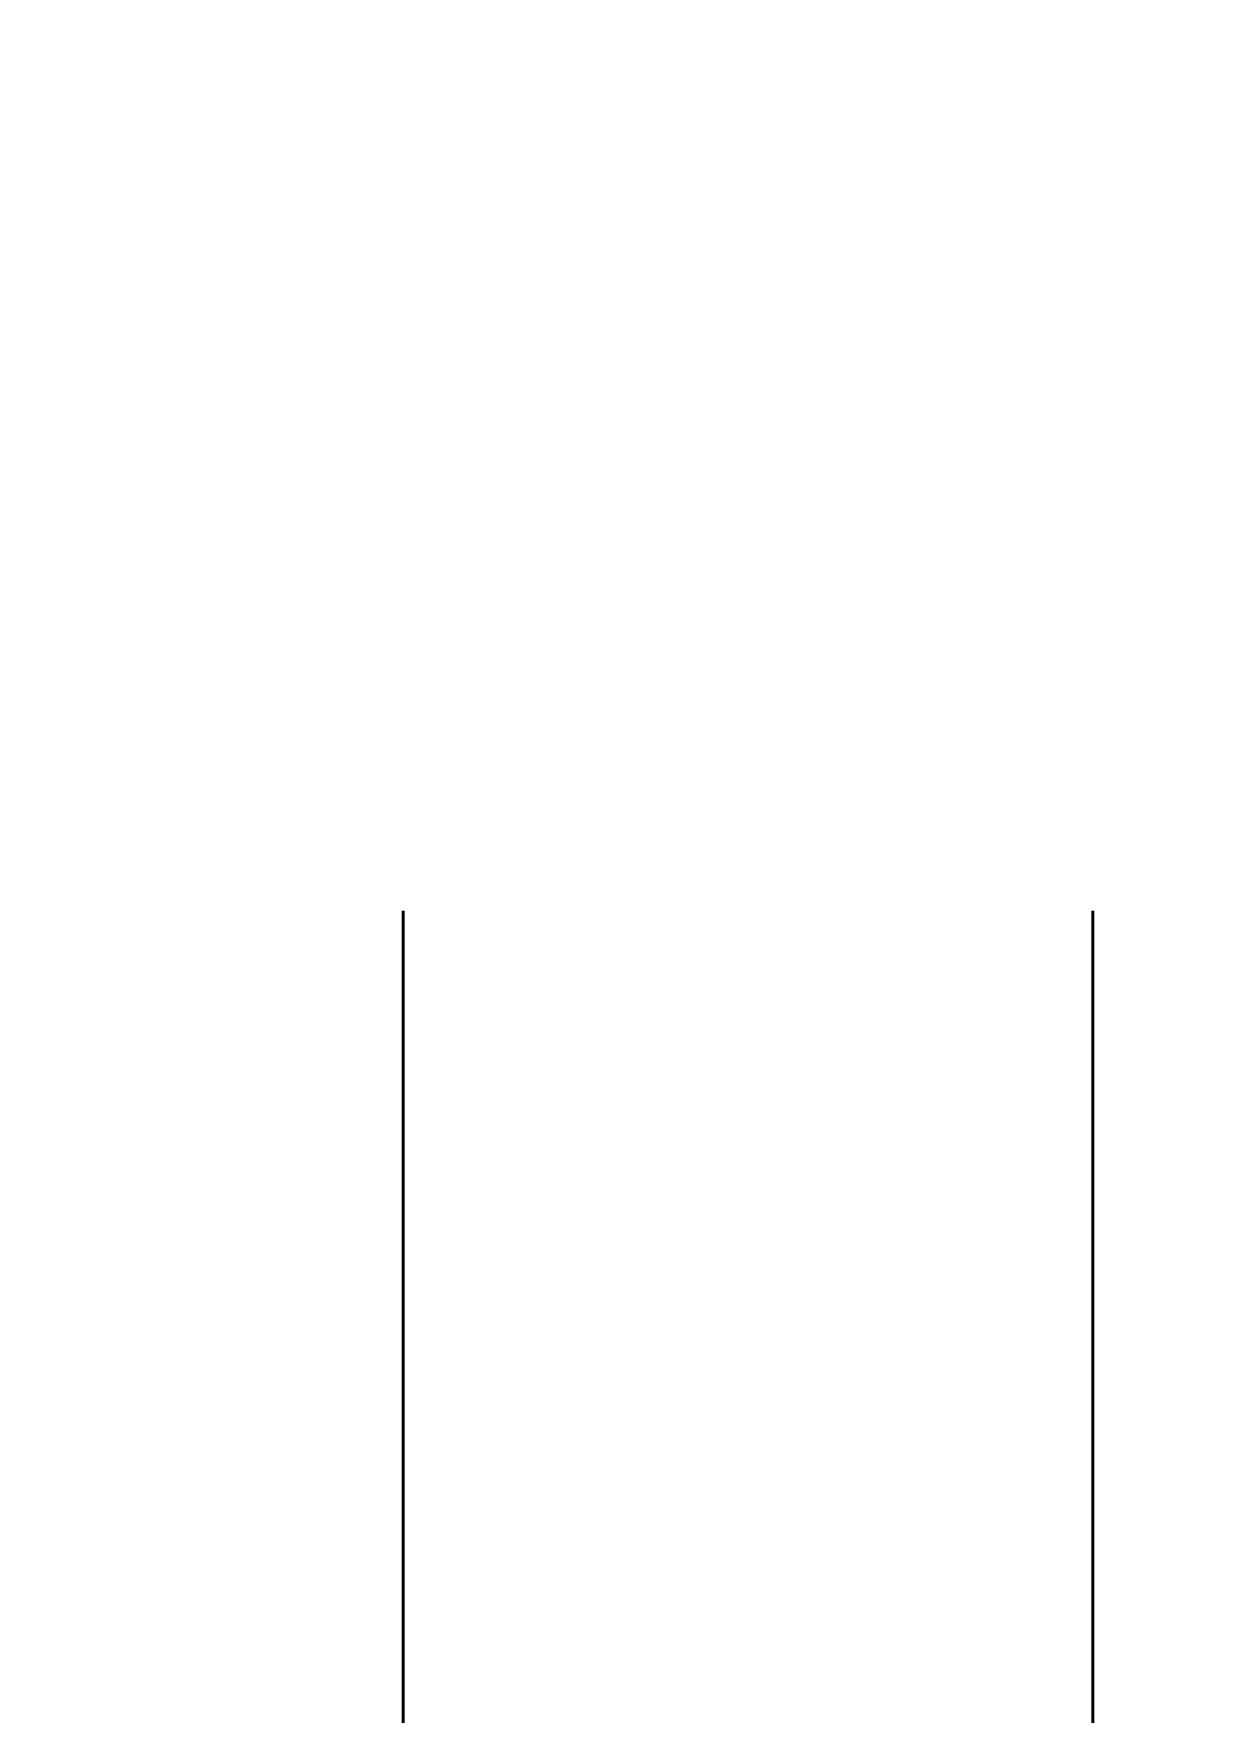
# Model space of a CAD drawing. Header units: inches. Extents: x -12418 to 183584, y -29325 to 19878.
# Drawn here: x 16632.7 to 16796.7, y -4551.8 to -4318 of the extents above; entities that cross this region are included whole.
import ezdxf
from ezdxf import colors
from ezdxf.entities.mleader import LeaderData, LeaderLine
from ezdxf.math import Vec2, Vec3

# ---------------------------------------------------------------- set-up
doc = ezdxf.new("R2010")
doc.units = ezdxf.units.IN
doc.header["$LTSCALE"] = 25
doc.header["$MEASUREMENT"] = 0
doc.layers.add('E-LITE-CIRC', color=6, linetype='Continuous', lineweight=25)
doc.layers.add('E-POWR-TEXT', color=6, linetype='Continuous', lineweight=25)
doc.styles.add('DC_Elc_Romans', font='elc_romans.shx', dxfattribs={"width": 0.7})
doc.styles.add('DC_Simplex', font='SIMPLEX.shx', dxfattribs={"width": 0.7})

msp = doc.modelspace()

# ---------------------------------------------------------------- texts
at = {"layer": 'E-LITE-CIRC', "style": 'DC_Simplex', "width": 0.8}
msp.add_text('U4', height=200, rotation=0, dxfattribs=at).set_placement((16656.74, -4640.19))

# ---------------------------------------------------------------- leaders
at = {"layer": 'E-POWR-TEXT'}
ml = msp.add_multileader_mtext('Standard', dxfattribs=at)
ml.set_content('LCP-GF\\PLIGHTING CONTROL PANEL', color=256, style='DC_Elc_Romans')
ml.set_leader_properties(color=45)
ml.build(insert=Vec2(0, 0))
ml.multileader.update_dxf_attribs({"dogleg_length": 2, "arrow_head_size": 125, "scale": 100})
ctx = ml.context
ctx.base_point, ctx.scale, ctx.char_height, ctx.arrow_head_size, ctx.landing_gap_size, ctx.plane_origin = Vec3(14473.52, -3683.56, 0), 100, 200, 125, 200, Vec3(14484.75, -3751.31, 0)
notes = []
notes.append((ctx, [(0, (1, 1, 0), (14388.83, -3683.56, 0), (1, 0), 84.69, [(0, [(14347.93, -3413.71, 0)], 0, [])])]))
ctx.mtext.insert, ctx.mtext.flow_direction = Vec3(14673.52, -3583.56, 0), 5
for ctx, leaders in notes:
    for number, flags, end, landing, length, lines in leaders:
        leader = LeaderData()
        leader.index, (leader.has_last_leader_line, leader.has_dogleg_vector, leader.attachment_direction) = number, flags
        leader.last_leader_point, leader.dogleg_vector, leader.dogleg_length = Vec3(end), Vec3(landing), length
        for number, points, colour, breaks in lines:
            line = LeaderLine()
            line.index, line.vertices, line.color, line.breaks = number, Vec3.list(points), colors.encode_raw_color(colour), breaks
            leader.lines.append(line)
        ctx.leaders.append(leader)

doc.saveas('drawing.dxf')
